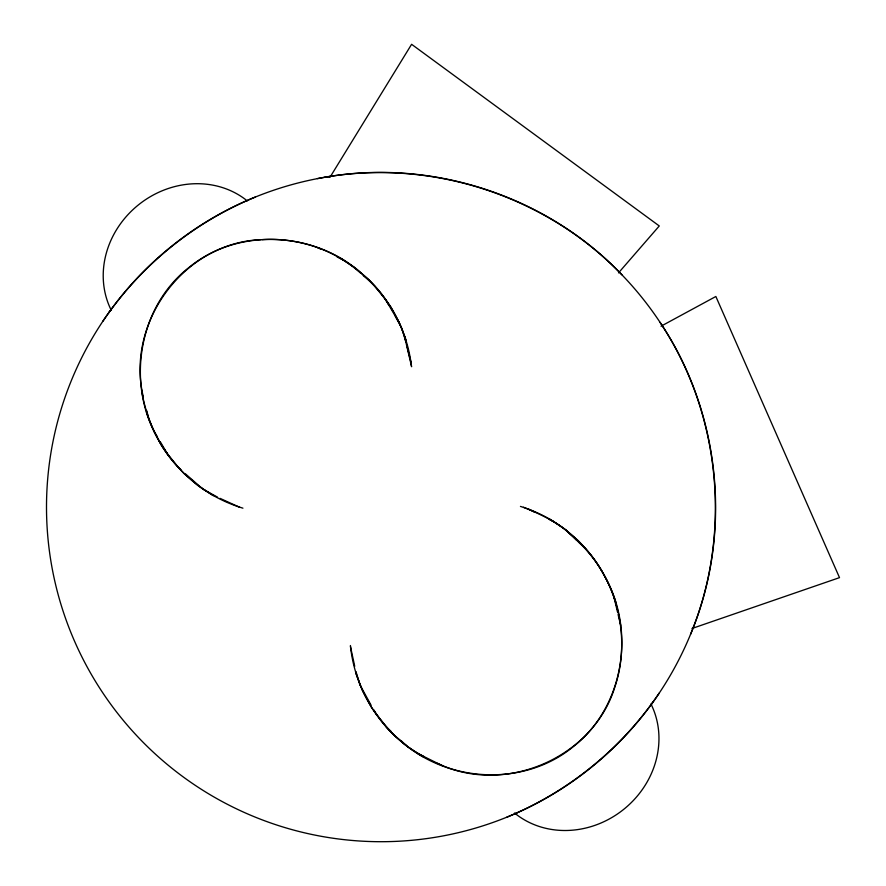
<?xml version="1.0" encoding="UTF-8"?>
<svg xmlns="http://www.w3.org/2000/svg" width="886" height="886" viewBox="0 0 886 886"><rect width="100%" height="100%" fill="white"/><g stroke="black" fill="none" stroke-linecap="round" stroke-linejoin="round"><path stroke-width="1.33" d="M690.537 634.376C732.467 533.56 720.683 413.097 660.026 322.305M693.406 627.177C731.692 529.451 719.864 414.094 662.54 326.17M329.957 177.322L411.602 44.3L659.273 225.963L618.506 272.888M108.757 312.714C143.421 264.061 191.387 225.022 246.075 200.956M653.425 701.49C618.76 750.154 570.794 789.182 516.106 813.248M102.887 321.219C140.11 265.999 193.702 222.286 255.334 197.046M659.295 692.996C622.072 748.205 568.48 791.918 506.847 817.169M661.034 326.203L715.855 296.489L839.507 577.639L691.955 628.506M325.051 177.233C432.135 158.262 547.016 196.027 621.95 274.848M317.421 178.618C425.036 157.309 541.346 193.126 618.384 271.216M361.82 273.63C315.139 231.29 238.046 227.026 188.884 267.539C138.681 306.744 126.133 382.94 157.343 437.684M260.694 239.685C184.011 242.842 125.59 322.471 143.222 396.54M262.001 239.663C297.198 237.415 333.989 249.154 360.27 272.877M520.447 506.415C539.053 512.163 556.596 521.721 571.204 534.612M242.93 508.165C223.881 502.462 205.895 492.76 190.977 479.592M437.462 763.289C503.879 795.739 592.291 758.682 614.607 687.791C631.729 637.698 617.254 578.082 578.503 541.977M523.504 507.268C542.797 515.187 562.333 524.279 576.509 540.106M239.563 507.235L219.983 498.342M217.546 497.168L202.828 489.061L185.606 473.988M337.112 256.984L343.702 260.218M317.697 247.615L321.352 249.42M373.715 709.741C385.731 729.521 403.651 746.411 424.372 756.755M400.361 740.574C447.042 782.914 524.135 787.189 573.297 746.665C623.5 707.471 636.048 631.275 604.828 576.531M417.782 753.499L443.565 766.29M548.822 519.218L554.149 521.887M528.521 509.118L534.446 512.097M339.482 257.56L354.998 267.793L368.853 279.699L374.723 286.167M548.866 518.543L564.382 528.776L578.237 540.681L584.107 547.149M213.316 495.662L197.799 485.428L183.945 473.523L178.075 467.066M422.7 756.644L407.183 746.411L393.329 734.505L387.459 728.048M361.942 273.785C372.319 282.479 381.844 292.579 388.467 304.474M571.326 534.767C592.291 552.133 607.242 576.077 615.681 601.815M190.855 479.437C164.231 457.01 146.788 424.305 141.605 389.929M400.239 740.419C372.12 716.907 354.023 681.932 350.413 645.517M363.216 275.59C390.493 297.862 407.372 331.552 411.481 366.283M585.58 548.622L565.501 529.872M180.833 469.58C164.342 454.219 153.765 433.464 146.5 412.389M401.048 740.574L406.098 745.347M385.931 726.509L391.091 731.382M374.889 286.377L385.842 300.022M584.284 547.36C592.38 555.998 599.324 565.822 604.706 576.376M177.898 466.856L166.956 453.2M387.293 727.838L376.34 714.182M386.008 300.232L391.047 307.364L395.322 315.394M376.173 713.972L371.134 706.84L366.859 698.821M166.778 452.99L161.75 445.857L157.475 437.839M395.344 316.28L401.79 328.363L405.91 341.896M153.931 431.05L157.498 437.019M384.889 298.482L398.844 322.139M160.288 441.76L167.952 454.817M371.046 705.123L360.059 685.044L355.95 671.544M395.444 315.549L399.664 323.468L406.286 340.833M366.738 698.666L362.518 690.737L355.884 673.371M411.625 366.715L404.171 334.952M407.206 347.102L411.082 362.751M620.665 625.239L618.107 614.607M146.766 410.727L148.505 417.882M613.998 597.131L617.476 611.916M354.721 666.283L350.457 646.558M693.395 627.188A334.598 334.598 0 0 1 650.889 705.012M516.804 812.949A334.598 334.598 0 0 1 111.293 309.214M247.604 200.291A334.598 334.598 0 0 1 330.245 176.392M619.126 271.958A334.598 334.598 0 0 1 662.285 325.76M650.922 703.938A88.932 80.604 -38.7 0 1 623.511 809.516A88.932 80.604 -38.7 0 1 514.522 813.005M111.226 310.211A88.932 80.604 -38.7 0 1 138.537 204.799A88.932 80.604 -38.7 0 1 247.36 200.956"/></g></svg>
